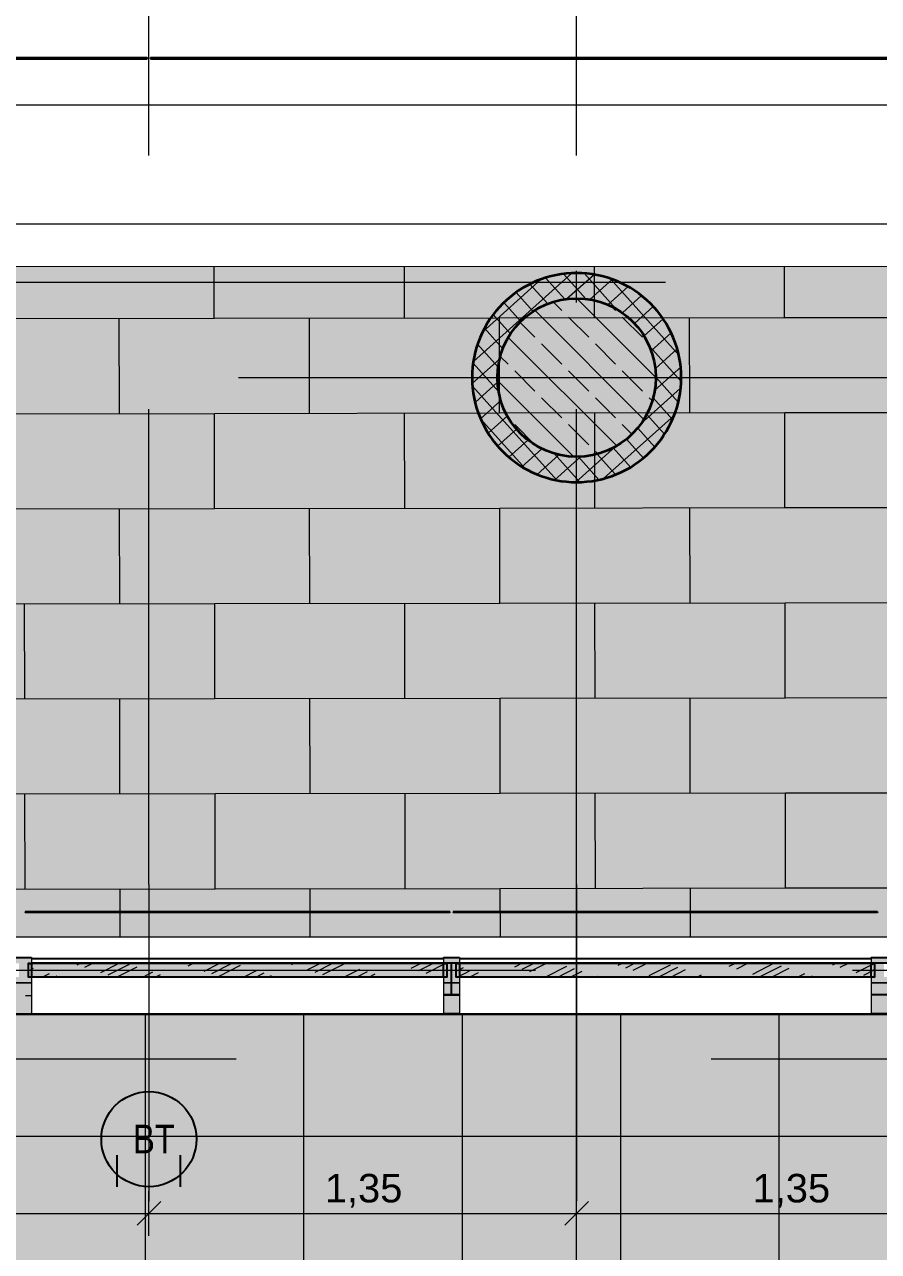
# Model space of a CAD drawing. Header units: metres. Extents: x -22.4 to 53.1, y 133.6 to 157.9.
# Drawn here: x -14.174 to -11.479, y 149.632 to 153.504 of the extents above; entities that cross this region are included whole.
import ezdxf

# ---------------------------------------------------------------- set-up
doc = ezdxf.new("R2010")
doc.units = ezdxf.units.M
doc.header["$MEASUREMENT"] = 0
for name, pattern in [('Achse', [0.0023, 0.0015, -0.0008]), ('Punktlinie', [0.0035, 0, -0.0035]), ('Strichlinie', [0.004, 0.003, -0.001]), ('Strichlinie-über-Schnitt', [0.0023, 0.0008, -0.0015]), ('Strichpunktlinie', [0.006703, 0.003528, -0.001764, 0, -0.001411]), ('Wipeout_Contour', [1, 0, -1])]:
    doc.linetypes.add(name, pattern=pattern)
for name, color, linetype in [('00  Raster', 7, 'Continuous'), ('00  Raster Ausbau', 7, 'Continuous'), ('10  Dächer', 7, 'Continuous'), ('10  Fassade', 7, 'Continuous'), ('10  Fassade_Deckschraffur', 7, 'Continuous'), ('10  Fassade_Schnittschraffur', 7, 'Continuous'), ('10  Stützen', 7, 'Continuous'), ('10  Stützen_Schnittschraffur', 7, 'Continuous'), ('10  Treppen + Rampen', 7, 'Continuous'), ('10  Wand Massiv', 7, 'Continuous'), ('10  Wand Massiv_Deckschraffur', 7, 'Continuous'), ('20  Dach Aufbauten', 7, 'Continuous'), ('20  Dach Aufbauten_Deckschraffur', 7, 'Continuous'), ('20  TGA - Revi+BT', 7, 'Continuous'), ('40 Bemaßung 1_ 50 Bodenspiegel', 7, 'Continuous'), ('50  NUF - Raumstempel', 7, 'Continuous'), ('Neubau_20  Boden Aufbauten', 7, 'Continuous'), ('Neubau_20  Boden Aufbauten_Deckschraffur', 7, 'Continuous'), ('Neubau_20  TGA - Revi+BT', 7, 'Continuous')]:
    doc.layers.add(name, color=color, linetype=linetype)
doc.styles.add('ERSTELLTER_STIL_1', font='')
doc.styles.add('ERSTELLTER_STIL_2', font='')
doc.styles.get('ERSTELLTER_STIL_1').set_extended_font_data('Arial')
doc.styles.get('ERSTELLTER_STIL_2').set_extended_font_data('Arial Narrow')

# ---------------------------------------------------------------- blocks, each defined once
blk = doc.blocks.new('*X5', base_point=(-23.4289, 120.7796))
at = {"layer": '20  Dach Aufbauten_Deckschraffur', "color": 9, "linetype": 'Continuous', "lineweight": 18, "ltscale": 1000}
for p, q in [((-13.5751, 152.577), (-13.5753, 152.7399)), ((-12.9751, 152.5778), (-12.9753, 152.7399)), ((-12.3751, 152.5787), (-12.3753, 152.7399)), ((-11.7751, 152.5795), (-11.7753, 152.7399)), ((-11.7751, 152.5795), (-10.8751, 152.5808)), ((-11.7751, 152.5795), (-10.8751, 152.5808)), ((-14.4751, 152.5757), (-13.5751, 152.577)), ((-13.8747, 152.2765), (-13.8751, 152.5765)), ((-13.5751, 152.577), (-12.6751, 152.5782)), ((-13.5751, 152.577), (-12.6751, 152.5782)), ((-13.2747, 152.2774), (-13.2751, 152.5774)), ((-12.6751, 152.5782), (-11.7751, 152.5795)), ((-12.6747, 152.2782), (-12.6751, 152.5782)), ((-12.0747, 152.2791), (-12.0751, 152.5791)), ((-14.4747, 152.2757), (-13.5747, 152.277)), ((-14.4747, 152.2757), (-13.5747, 152.277)), ((-13.5747, 152.277), (-12.6747, 152.2782)), ((-13.5742, 151.977), (-13.5747, 152.277)), ((-12.9742, 151.9778), (-12.9747, 152.2778)), ((-12.6747, 152.2782), (-11.7747, 152.2795)), ((-12.6747, 152.2782), (-11.7747, 152.2795)), ((-12.3742, 151.9787), (-12.3747, 152.2787)), ((-11.7747, 152.2795), (-10.8747, 152.2808)), ((-11.7742, 151.9795), (-11.7747, 152.2795)), ((-14.4742, 151.9757), (-13.5742, 151.977)), ((-13.8738, 151.6765), (-13.8742, 151.9765)), ((-13.5742, 151.977), (-12.6742, 151.9782)), ((-13.5742, 151.977), (-12.6742, 151.9782)), ((-13.2738, 151.6774), (-13.2742, 151.9774)), ((-12.6742, 151.9782), (-11.7742, 151.9795)), ((-12.6738, 151.6782), (-12.6742, 151.9782)), ((-12.0738, 151.6791), (-12.0742, 151.9791)), ((-11.7742, 151.9795), (-10.8742, 151.9808)), ((-11.7742, 151.9795), (-10.8742, 151.9808)), ((-14.4738, 151.6757), (-13.5738, 151.677)), ((-14.4738, 151.6757), (-13.5738, 151.677)), ((-14.1734, 151.3761), (-14.1738, 151.6761)), ((-13.5738, 151.677), (-12.6738, 151.6782)), ((-13.5734, 151.377), (-13.5738, 151.677)), ((-12.9734, 151.3778), (-12.9738, 151.6778)), ((-12.6738, 151.6782), (-11.7738, 151.6795)), ((-12.6738, 151.6782), (-11.7738, 151.6795)), ((-12.3734, 151.3787), (-12.3738, 151.6787)), ((-11.7738, 151.6795), (-10.8738, 151.6808)), ((-11.7734, 151.3795), (-11.7738, 151.6795)), ((-11.7734, 151.3795), (-10.8734, 151.3808)), ((-11.7734, 151.3795), (-10.8734, 151.3808)), ((-14.4734, 151.3757), (-13.5734, 151.377)), ((-13.8729, 151.0765), (-13.8734, 151.3765)), ((-13.5734, 151.377), (-12.6734, 151.3782)), ((-13.5734, 151.377), (-12.6734, 151.3782)), ((-13.2729, 151.0774), (-13.2734, 151.3774)), ((-12.6734, 151.3782), (-11.7734, 151.3795)), ((-12.6729, 151.0782), (-12.6734, 151.3782)), ((-12.0729, 151.0791), (-12.0734, 151.3791)), ((-14.4729, 151.0757), (-13.5729, 151.077)), ((-14.4729, 151.0757), (-13.5729, 151.077)), ((-14.1725, 150.7761), (-14.1729, 151.0761)), ((-13.5729, 151.077), (-12.6729, 151.0782)), ((-13.5725, 150.777), (-13.5729, 151.077)), ((-12.9725, 150.7778), (-12.9729, 151.0778)), ((-12.6729, 151.0782), (-11.7729, 151.0795)), ((-12.6729, 151.0782), (-11.7729, 151.0795)), ((-12.3725, 150.7787), (-12.3729, 151.0787)), ((-11.7729, 151.0795), (-10.8729, 151.0808)), ((-11.7725, 150.7795), (-11.7729, 151.0795)), ((-14.4725, 150.7757), (-13.5725, 150.777)), ((-13.8723, 150.625), (-13.8725, 150.7765)), ((-13.5725, 150.777), (-12.6725, 150.7782)), ((-13.5725, 150.777), (-12.6725, 150.7782)), ((-13.2723, 150.625), (-13.2725, 150.7774)), ((-12.6725, 150.7782), (-11.7725, 150.7795)), ((-12.6723, 150.625), (-12.6725, 150.7782)), ((-12.0723, 150.625), (-12.0725, 150.7791)), ((-11.7725, 150.7795), (-10.8725, 150.7808)), ((-11.7725, 150.7795), (-10.8725, 150.7808))]:
    blk.add_line(p, q, dxfattribs=at)
blk = doc.blocks.new('*X39', base_point=(-23.4289, 120.7796))
at = {"layer": '10  Fassade_Schnittschraffur', "color": 98, "linetype": 'Continuous', "lineweight": 13, "ltscale": 1000, "true_color": 0x000100}
for p, q in [((-12.627, 150.5308), (-12.6049, 150.542)), ((-12.6032, 150.523), (-12.5658, 150.542)), ((-12.5794, 150.5153), (-12.5267, 150.542)), ((-12.5291, 150.4988), (-12.4622, 150.5327)), ((-12.3003, 150.5354), (-12.2873, 150.542)), ((-12.2766, 150.5276), (-12.2482, 150.542)), ((-12.2528, 150.5198), (-12.2091, 150.542)), ((-12.2024, 150.5033), (-12.1355, 150.5372)), ((-12.1739, 150.498), (-12.1118, 150.5294)), ((-11.9737, 150.54), (-11.9697, 150.542)), ((-11.9499, 150.5322), (-11.9306, 150.542)), ((-11.9262, 150.5244), (-11.8914, 150.542)), ((-11.8758, 150.5079), (-11.8089, 150.5418)), ((-11.852, 150.5001), (-11.7851, 150.534)), ((-11.6233, 150.5368), (-11.6129, 150.542)), ((-11.5995, 150.529), (-11.5738, 150.542)), ((-11.5491, 150.5125), (-11.4916, 150.5416)), ((-12.8116, 150.5166), (-12.7888, 150.5281)), ((-12.8091, 150.498), (-12.7651, 150.5203)), ((-12.77, 150.498), (-12.7413, 150.5125)), ((-12.4915, 150.498), (-12.4384, 150.5249)), ((-12.4524, 150.498), (-12.4147, 150.5171)), ((-12.3695, 150.498), (-12.3643, 150.5006)), ((-12.1348, 150.498), (-12.088, 150.5217)), ((-12.0518, 150.498), (-12.0376, 150.5052)), ((-11.8171, 150.498), (-11.7614, 150.5262)), ((-11.7342, 150.498), (-11.711, 150.5097)), ((-11.6951, 150.498), (-11.6872, 150.502)), ((-11.5254, 150.5047), (-11.4916, 150.5218)), ((-11.4995, 150.498), (-11.4916, 150.502))]:
    blk.add_line(p, q, dxfattribs=at)
blk = doc.blocks.new('*X40', base_point=(-23.4289, 120.7796))
at = {"layer": '10  Fassade_Schnittschraffur', "color": 98, "linetype": 'Continuous', "lineweight": 13, "ltscale": 1000, "true_color": 0x000100}
for p, q in [((-14.0077, 150.5368), (-13.9975, 150.542)), ((-13.9839, 150.529), (-13.9583, 150.542)), ((-13.9335, 150.5125), (-13.8754, 150.542)), ((-13.9098, 150.5048), (-13.8429, 150.5387)), ((-13.884, 150.498), (-13.8191, 150.5309)), ((-13.681, 150.5414), (-13.6798, 150.542)), ((-13.6573, 150.5336), (-13.6407, 150.542)), ((-13.6069, 150.5171), (-13.5578, 150.542)), ((-13.5831, 150.5093), (-13.5187, 150.542)), ((-13.5594, 150.5015), (-13.4925, 150.5354)), ((-13.3306, 150.5382), (-13.3231, 150.542)), ((-13.2802, 150.5217), (-13.2402, 150.542)), ((-13.2565, 150.5139), (-13.201, 150.542)), ((-13.2327, 150.5061), (-13.1658, 150.54)), ((-12.9536, 150.5262), (-12.9225, 150.542)), ((-12.9298, 150.5185), (-12.8834, 150.542)), ((-12.9061, 150.5107), (-12.8443, 150.542)), ((-14.1616, 150.5183), (-14.1458, 150.5263)), ((-14.1187, 150.498), (-14.0954, 150.5098)), ((-14.0796, 150.498), (-14.0716, 150.502)), ((-13.8011, 150.498), (-13.7687, 150.5144)), ((-13.762, 150.498), (-13.745, 150.5066)), ((-13.7229, 150.498), (-13.7212, 150.4988)), ((-13.4835, 150.498), (-13.4421, 150.5189)), ((-13.4444, 150.498), (-13.4183, 150.5112)), ((-13.4052, 150.498), (-13.3946, 150.5034)), ((-13.1659, 150.498), (-13.1155, 150.5235)), ((-13.1267, 150.498), (-13.0917, 150.5157)), ((-13.0876, 150.498), (-13.0679, 150.508)), ((-12.8482, 150.498), (-12.8416, 150.5014))]:
    blk.add_line(p, q, dxfattribs=at)

msp = doc.modelspace()

# ---------------------------------------------------------------- hatches: boundary and pattern name
at = {"layer": '10  Stützen_Schnittschraffur', "linetype": 'Continuous', "lineweight": 13, "true_color": 0x000100}
h = msp.add_hatch(dxfattribs=at)
h.set_pattern_fill('Dämmung__hart_2_0001', color=98, style=0, pattern_type=2)
h.set_pattern_definition([(41.86749, (-110.10794, 75.264664), (-0.033370506, 0.037234518), []), (131.86749, (-110.10794, 75.264664), (0.037234518, 0.033370506), [])])
h.paths.add_polyline_path([(-12.7616, 152.3899, 0.414214), (-12.4316, 152.0599, 0.414214), (-12.1016, 152.3899, 0.414214), (-12.4316, 152.7199, 0.414214)])
h.paths.add_polyline_path([(-12.6816, 152.3899, -1), (-12.1816, 152.3899, -1)], flags=0)
at = {"layer": '10  Stützen_Schnittschraffur', "linetype": 'Continuous', "lineweight": 0, "true_color": 0xffffff}
msp.add_hatch(color=7, dxfattribs=at).paths.add_polyline_path([(-12.1816, 152.3899, 1), (-12.6816, 152.3899, 1)])
at = {"layer": '10  Stützen_Schnittschraffur', "linetype": 'Continuous', "lineweight": 13, "true_color": 0x000100}
h = msp.add_hatch(dxfattribs=at)
h.set_pattern_fill('Beton__Stahlbeton_0001', color=98, style=0, pattern_type=2)
h.set_pattern_definition([(135, (-12.18157, 152.38991), (0.084853, 0.084853), []), (135, (-12.13914, 152.43233), (0.084853, 0.084853), [0.09, -0.03])])
h.paths.add_polyline_path([(-12.1816, 152.3899, 1), (-12.6816, 152.3899, 1)])
at = {"layer": '20  Dach Aufbauten_Deckschraffur', "linetype": 'Continuous', "lineweight": 18, "true_color": 0xefefef}
msp.add_hatch(color=7, dxfattribs=at).paths.add_polyline_path([(-10.1716, 152.7399), (-18.7716, 152.74), (-18.7716, 150.61), (-18.2766, 150.61), (-16.9316, 150.61), (-16.9316, 150.625), (-10.1716, 150.625)])
at = {"layer": 'Neubau_20  Boden Aufbauten_Deckschraffur', "linetype": 'Continuous', "lineweight": 0, "true_color": 0xffffff}
msp.add_hatch(color=7, dxfattribs=at).paths.add_polyline_path([(-10.4166, 150.382), (-18.9066, 150.382), (-18.9066, 145.78), (-18.9066, 137.9199), (-12.5191, 137.9199), (-12.4315, 137.9199), (-12.4315, 143.6799), (-12.4941, 143.6799), (-12.4941, 145.73), (-12.3691, 145.73), (-9.8816, 145.7299), (-9.8816, 150.225), (-10.4166, 150.225)])
at = {"layer": 'Neubau_20  Boden Aufbauten_Deckschraffur', "linetype": 'Continuous', "lineweight": 18}
h = msp.add_hatch(dxfattribs=at)
h.set_pattern_fill('Verband__Quadrat__50x50__4D', color=6, style=0, pattern_type=2)
h.set_pattern_definition([(0, (-7.29265, 148.9955), (0, 0.5), []), (90, (-7.29265, 148.9955), (-0.5, 0), [])])
h.paths.add_polyline_path([(-10.4166, 150.382), (-18.9066, 150.382), (-18.9066, 145.78), (-18.9066, 137.9199), (-12.5191, 137.9199), (-12.4315, 137.9199), (-12.4315, 143.6799), (-12.4941, 143.6799), (-12.4941, 145.73), (-12.3691, 145.73), (-9.8816, 145.7299), (-9.8816, 150.225), (-10.4166, 150.225)])

# ---------------------------------------------------------------- linework, layer by layer
at = {"layer": '00  Raster', "color": 7, "linetype": 'Strichpunktlinie', "lineweight": 13, "ltscale": 1000}
msp.add_line((-20.302, 152.3899), (33.1556, 152.3899), dxfattribs=at)
at = {"layer": '10  Fassade', "color": 7, "linetype": 'Strichlinie', "lineweight": 25, "ltscale": 1000, "flags": 128}
for points in [[(-12.8316, 150.7045), (-14.1716, 150.7045)], [(-14.1716, 150.7045), (-14.1716, 150.7015)], [(-12.8316, 150.7015), (-14.1716, 150.7015)], [(-12.8316, 150.7045), (-12.8316, 150.7015)], [(-11.4816, 150.7045), (-12.8216, 150.7045)], [(-12.8216, 150.7045), (-12.8216, 150.7015)], [(-11.4816, 150.7015), (-12.8216, 150.7015)], [(-11.4816, 150.7045), (-11.4816, 150.7015)], [(-10.2766, 150.542), (-10.4766, 150.542), (-11.4766, 150.542), (-12.8266, 150.542), (-14.1766, 150.542), (-15.5266, 150.542), (-16.8766, 150.542), (-18.2266, 150.542), (-18.6766, 150.542), (-18.9216, 150.542)], [(-14.2016, 150.56), (-14.1516, 150.56)], [(-14.1516, 150.56), (-14.1516, 150.557)], [(-14.1516, 150.557), (-12.8516, 150.557)], [(-12.8516, 150.56), (-12.8016, 150.56)], [(-12.8516, 150.557), (-12.8516, 150.56)], [(-12.8016, 150.56), (-12.8016, 150.557)], [(-12.8016, 150.557), (-11.5016, 150.557)], [(-11.5016, 150.56), (-11.4516, 150.56)], [(-11.5016, 150.557), (-11.5016, 150.56)]]:
    msp.add_lwpolyline(points, dxfattribs=at)
at = {"layer": '10  Stützen', "color": 7, "linetype": 'Continuous', "lineweight": 35, "ltscale": 1000, "flags": 128}
for points in [[(-12.7616, 152.3899, 0.414214), (-12.4316, 152.0599, 0.414214), (-12.1016, 152.3899, 0.414214), (-12.4316, 152.7199, 0.414214)], [(-12.6816, 152.3899, -1), (-12.1816, 152.3899, -1)]]:
    msp.add_lwpolyline(points, format="xyb", close=True, dxfattribs=at)
at = {"layer": '10  Wand Massiv', "color": 7, "linetype": 'Strichlinie-über-Schnitt', "lineweight": 18, "ltscale": 1000, "flags": 128}
msp.add_lwpolyline([(-18.9066, 150.24), (-10.4016, 150.24)], dxfattribs=at)
at = {"layer": '20  Dach Aufbauten', "color": 7, "linetype": 'Continuous', "lineweight": 13, "ltscale": 1000, "flags": 128}
msp.add_lwpolyline([(-10.1716, 152.7399), (-18.7716, 152.74), (-18.7716, 150.61), (-18.2766, 150.61), (-16.9316, 150.61), (-16.9316, 150.625), (-10.1716, 150.625)], close=True, dxfattribs=at)
at = {"layer": '40 Bemaßung 1_ 50 Bodenspiegel', "color": 7, "linetype": 'Continuous', "lineweight": 13, "ltscale": 1000}
for p, q in [((-13.7816, 149.682), (-13.7816, 149.8227)), ((-12.4316, 149.682), (-12.4316, 149.8227)), ((-13.7441, 149.7899), (-13.8191, 149.7149)), ((-12.3941, 149.7899), (-12.4691, 149.7149)), ((-16.4816, 149.7524), (-13.7816, 149.7524)), ((-13.7816, 149.7524), (-12.4316, 149.7524)), ((-12.4316, 149.7524), (-11.0816, 149.7524))]:
    msp.add_line(p, q, dxfattribs=at)
at = {"layer": 'Neubau_20  Boden Aufbauten', "color": 7, "linetype": 'Continuous', "lineweight": 13, "ltscale": 1000, "flags": 128}
msp.add_lwpolyline([(-10.4166, 150.382), (-18.9066, 150.382), (-18.9066, 145.78), (-18.9066, 137.9199), (-12.5191, 137.9199), (-12.4315, 137.9199), (-12.4315, 143.6799), (-12.4941, 143.6799), (-12.4941, 145.73), (-12.3691, 145.73), (-9.8816, 145.7299), (-9.8816, 150.225), (-10.4166, 150.225)], close=True, dxfattribs=at)
at = {"layer": 'Neubau_20  TGA - Revi+BT', "color": 1, "linetype": 'Continuous', "lineweight": 25, "ltscale": 1000}
for p, q in [((-13.8816, 149.8367), (-13.8816, 149.9367)), ((-13.6816, 149.8367), (-13.6816, 149.9367))]:
    msp.add_line(p, q, dxfattribs=at)
msp.add_circle((-13.7816, 149.9867), 0.15, dxfattribs=at)

# ---------------------------------------------------------------- block references
at = {"layer": '10  Treppen + Rampen', "color": 7, "linetype": 'Continuous', "lineweight": 13, "ltscale": 1000}
msp.add_blockref('*X5', (-23.4289, 120.7796), dxfattribs=at)

# ---------------------------------------------------------------- texts
at = {"layer": '20  TGA - Revi+BT', "color": 1, "linetype": 'Continuous', "lineweight": 25, "insert": (-13.6997, 149.9872), "char_height": 0.09, "attachment_point": 6, "rotation": 359.9998, "style": 'ERSTELLTER_STIL_2'}
msp.add_mtext('\\A1;{\\pqr;\\fArial Narrow|b0|i0|c0|p38;BT }', dxfattribs=at)
at = {"layer": '40 Bemaßung 1_ 50 Bodenspiegel', "color": 7, "linetype": 'Continuous', "lineweight": 13, "char_height": 0.09, "width": 0.239452, "attachment_point": 7, "style": 'ERSTELLTER_STIL_1'}
for insert in [(-13.2263, 149.7704), (-11.8763, 149.7704)]:
    msp.add_mtext('\\A1;{\\pql;\\fArial|b0|i0|c0|p38;1,35}', dxfattribs=dict(at, insert=insert))

# ---------------------------------------------------------------- wipeouts: each hides what was drawn before it
at = {"color": 254, "linetype": 'Wipeout_Contour', "lineweight": 0, "ltscale": 616.59784}
msp.add_wipeout([(-13.7866, 153.3959), (-13.7866, 153.3999), (-16.4766, 153.3999), (-16.4766, 153.3959)], dxfattribs=at).dxf.layer = '10  Fassade_Deckschraffur'
at = {"color": 254, "linetype": 'Wipeout_Contour', "lineweight": 0, "ltscale": 615.612055}
msp.add_wipeout([(-10.1716, 153.2499), (-18.9216, 153.2499), (-18.9216, 153.0499), (-10.1716, 153.0499)], dxfattribs=at).dxf.layer = '10  Wand Massiv_Deckschraffur'
at = {"color": 254, "linetype": 'Wipeout_Contour', "lineweight": 0, "ltscale": 604.979314}
msp.add_wipeout([(-10.4666, 150.48), (-18.7516, 150.48), (-18.7516, 150.478), (-10.4666, 150.478)], dxfattribs=at).dxf.layer = '10  Wand Massiv_Deckschraffur'

# ---------------------------------------------------------------- next in the draw order: linework, layer by layer
at = {"layer": '10  Wand Massiv', "color": 7, "linetype": 'Continuous', "lineweight": 18, "ltscale": 1000, "flags": 128}
msp.add_lwpolyline([(-10.1716, 153.2499), (-18.9216, 153.2499)], dxfattribs=at)

# ---------------------------------------------------------------- next in the draw order: wipeouts: each hides what was drawn before it
at = {"color": 254, "linetype": 'Wipeout_Contour', "lineweight": 0, "ltscale": 615.631292}
msp.add_wipeout([(-11.0866, 153.3959), (-11.0866, 153.3999), (-13.7766, 153.3999), (-13.7766, 153.3959)], dxfattribs=at).dxf.layer = '10  Fassade_Deckschraffur'
at = {"color": 254, "linetype": 'Wipeout_Contour', "lineweight": 0, "ltscale": 604.589301}
msp.add_wipeout([(-18.7516, 150.38), (-10.4666, 150.38), (-10.4666, 150.382), (-18.7516, 150.382)], dxfattribs=at).dxf.layer = '10  Wand Massiv_Deckschraffur'

# ---------------------------------------------------------------- next in the draw order: linework, layer by layer
at = {"layer": '10  Fassade', "color": 7, "linetype": 'Continuous', "lineweight": 25, "ltscale": 1000, "flags": 128}
for points in [[(-16.4766, 153.3999), (-13.7866, 153.3999)], [(-16.4766, 153.3959), (-13.7866, 153.3959)], [(-13.7866, 153.3999), (-13.7866, 153.3959)], [(-13.7766, 153.3999), (-11.0866, 153.3999)], [(-13.7766, 153.3999), (-13.7766, 153.3959)], [(-13.7766, 153.3959), (-11.0866, 153.3959)]]:
    msp.add_lwpolyline(points, dxfattribs=at)

# ---------------------------------------------------------------- next in the draw order: wipeouts: each hides what was drawn before it
at = {"color": 254, "linetype": 'Wipeout_Contour', "lineweight": 0, "ltscale": 604.625127}
msp.add_wipeout([(-18.7516, 150.382), (-10.4666, 150.382), (-10.4666, 150.398), (-18.7516, 150.398)], dxfattribs=at).dxf.layer = '10  Wand Massiv_Deckschraffur'

# ---------------------------------------------------------------- next in the draw order: wipeouts: each hides what was drawn before it
at = {"color": 254, "linetype": 'Wipeout_Contour', "lineweight": 0, "ltscale": 604.816195}
msp.add_wipeout([(-10.4666, 150.478), (-18.7516, 150.478), (-18.7516, 150.398), (-10.4666, 150.398)], dxfattribs=at).dxf.layer = '10  Wand Massiv_Deckschraffur'

# ---------------------------------------------------------------- next in the draw order: linework, layer by layer
at = {"layer": '10  Dächer', "color": 255, "linetype": 'Punktlinie', "lineweight": 18, "ltscale": 1000, "flags": 128}
msp.add_lwpolyline([(-18.9216, 152.8899), (-18.9216, 150.44), (-9.9716, 150.44), (-9.9716, 152.8899)], close=True, dxfattribs=at)
at = {"layer": '10  Fassade', "color": 7, "linetype": 'Strichlinie', "lineweight": 25, "ltscale": 1000, "flags": 128}
for points in [[(-12.8266, 150.442), (-12.8266, 150.542)], [(-10.2766, 150.442), (-10.4766, 150.442), (-11.4766, 150.442), (-12.8266, 150.442), (-14.1766, 150.442), (-15.5266, 150.442), (-16.8766, 150.442), (-18.2266, 150.442), (-18.6766, 150.442), (-18.9216, 150.442)], [(-10.4516, 150.382), (-10.5016, 150.382), (-11.4516, 150.382), (-11.5016, 150.382), (-12.8016, 150.382), (-12.8516, 150.382), (-14.1516, 150.382), (-14.2016, 150.382), (-15.5016, 150.382), (-15.5516, 150.382), (-16.8516, 150.382), (-16.9016, 150.382), (-18.2016, 150.382), (-18.2516, 150.382), (-18.6516, 150.382), (-18.7016, 150.382)]]:
    msp.add_lwpolyline(points, dxfattribs=at)
at = {"layer": '10  Wand Massiv', "color": 7, "linetype": 'Continuous', "lineweight": 18, "ltscale": 1000, "flags": 128}
for points in [[(-10.4666, 150.48), (-18.7516, 150.48)], [(-18.7516, 150.38), (-10.4666, 150.38)]]:
    msp.add_lwpolyline(points, dxfattribs=at)
at = {"layer": '10  Wand Massiv', "color": 7, "linetype": 'Strichlinie-über-Schnitt', "lineweight": 18, "ltscale": 1000, "flags": 128}
msp.add_lwpolyline([(-10.4016, 150.44), (-18.9066, 150.44)], dxfattribs=at)

# ---------------------------------------------------------------- next in the draw order: wipeouts: each hides what was drawn before it
at = {"color": 254, "linetype": 'Wipeout_Contour', "lineweight": 0, "ltscale": 604.18823}
msp.add_wipeout([(-14.1516, 150.498), (-14.1516, 150.382), (-12.8516, 150.382), (-12.8516, 150.498)], dxfattribs=at).dxf.layer = '10  Fassade_Deckschraffur'
at = {"color": 254, "linetype": 'Wipeout_Contour', "lineweight": 0, "ltscale": 603.729426}
msp.add_wipeout([(-12.8016, 150.498), (-12.8016, 150.382), (-11.5016, 150.382), (-11.5016, 150.498)], dxfattribs=at).dxf.layer = '10  Fassade_Deckschraffur'
at = {"color": 254, "linetype": 'Wipeout_Contour', "lineweight": 0, "ltscale": 614.547187}
msp.add_wipeout([(-18.9216, 152.8749), (-10.1716, 152.8749), (-10.1716, 152.8899), (-18.9216, 152.8899)], dxfattribs=at).dxf.layer = '10  Wand Massiv_Deckschraffur'

# ---------------------------------------------------------------- next in the draw order: linework, layer by layer
at = {"layer": '10  Fassade', "color": 7, "linetype": 'Continuous', "lineweight": 18, "ltscale": 1000}
for p, q in [((-14.1516, 150.382), (-14.2016, 150.382)), ((-12.8016, 150.382), (-12.8516, 150.382)), ((-11.4516, 150.382), (-11.5016, 150.382))]:
    msp.add_line(p, q, dxfattribs=at)
at = {"layer": '10  Fassade', "color": 7, "linetype": 'Continuous', "lineweight": 25, "ltscale": 1000, "flags": 128}
for points in [[(-14.1516, 150.382), (-12.8516, 150.382)], [(-12.8016, 150.382), (-11.5016, 150.382)]]:
    msp.add_lwpolyline(points, dxfattribs=at)

# ---------------------------------------------------------------- next in the draw order: wipeouts: each hides what was drawn before it
at = {"color": 254, "linetype": 'Wipeout_Contour', "lineweight": 0, "ltscale": 604.506901}
msp.add_wipeout([(-14.1516, 150.498), (-12.8516, 150.498), (-12.8516, 150.542), (-14.1516, 150.542)], dxfattribs=at).dxf.layer = '10  Fassade_Deckschraffur'
at = {"color": 254, "linetype": 'Wipeout_Contour', "lineweight": 0, "ltscale": 604.048344}
msp.add_wipeout([(-12.8016, 150.498), (-11.5016, 150.498), (-11.5016, 150.542), (-12.8016, 150.542)], dxfattribs=at).dxf.layer = '10  Fassade_Deckschraffur'
at = {"color": 254, "linetype": 'Wipeout_Contour', "lineweight": 0, "ltscale": 614.895558}
msp.add_wipeout([(-10.1716, 153.0499), (-18.9216, 153.0499), (-18.9216, 152.8899), (-10.1716, 152.8899)], dxfattribs=at).dxf.layer = '10  Wand Massiv_Deckschraffur'

# ---------------------------------------------------------------- next in the draw order: linework, layer by layer
at = {"layer": '00  Raster Ausbau', "color": 9, "linetype": 'Achse', "lineweight": 18, "ltscale": 1000}
for p, q in [((-13.7816, 150.7907), (-13.7816, 154.4077)), ((-12.4316, 150.7907), (-12.4316, 154.4077))]:
    msp.add_line(p, q, dxfattribs=at)
at = {"layer": '10  Wand Massiv', "color": 7, "linetype": 'Continuous', "lineweight": 18, "ltscale": 1000, "flags": 128}
msp.add_lwpolyline([(-18.9216, 152.8749), (-10.1716, 152.8749)], dxfattribs=at)

# ---------------------------------------------------------------- next in the draw order: wipeouts: each hides what was drawn before it
at = {"color": 254, "linetype": 'Wipeout_Contour', "lineweight": 0, "ltscale": 604.62441}
msp.add_wipeout([(-12.8516, 150.542), (-12.8516, 150.557), (-14.1516, 150.557), (-14.1516, 150.542)], dxfattribs=at).dxf.layer = '10  Fassade_Deckschraffur'
at = {"color": 254, "linetype": 'Wipeout_Contour', "lineweight": 0, "ltscale": 604.165944}
msp.add_wipeout([(-11.5016, 150.542), (-11.5016, 150.557), (-12.8016, 150.557), (-12.8016, 150.542)], dxfattribs=at).dxf.layer = '10  Fassade_Deckschraffur'

# ---------------------------------------------------------------- next in the draw order: linework, layer by layer
at = {"layer": '00  Raster', "color": 5, "linetype": 'Strichpunktlinie', "lineweight": 13, "ltscale": 1000}
msp.add_line((-12.4316, 133.7291), (-12.4316, 155.8899), dxfattribs=at)
at = {"layer": '00  Raster Ausbau', "color": 9, "linetype": 'Achse', "lineweight": 18, "ltscale": 1000}
for p, q in [((-13.7816, 150.7907), (-13.7816, 149.7907)), ((-12.4316, 150.7907), (-12.4316, 149.7907))]:
    msp.add_line(p, q, dxfattribs=at)

# ---------------------------------------------------------------- next in the draw order: wipeouts: each hides what was drawn before it
at = {"color": 254, "linetype": 'Wipeout_Contour', "lineweight": 0, "ltscale": 604.736315}
msp.add_wipeout([(-14.1616, 150.54), (-14.1616, 150.498), (-14.1516, 150.498), (-14.1516, 150.54)], dxfattribs=at).dxf.layer = '10  Fassade_Deckschraffur'
at = {"color": 254, "linetype": 'Wipeout_Contour', "lineweight": 0, "ltscale": 604.26817}
msp.add_wipeout([(-12.8516, 150.54), (-12.8516, 150.498), (-12.8416, 150.498), (-12.8416, 150.54)], dxfattribs=at).dxf.layer = '10  Fassade_Deckschraffur'
at = {"color": 254, "linetype": 'Wipeout_Contour', "lineweight": 0, "ltscale": 604.254585}
msp.add_wipeout([(-12.8116, 150.54), (-12.8116, 150.498), (-12.8016, 150.498), (-12.8016, 150.54)], dxfattribs=at).dxf.layer = '10  Fassade_Deckschraffur'
at = {"color": 254, "linetype": 'Wipeout_Contour', "lineweight": 0, "ltscale": 603.832929}
msp.add_wipeout([(-11.5016, 150.54), (-11.5016, 150.498), (-11.4916, 150.498), (-11.4916, 150.54)], dxfattribs=at).dxf.layer = '10  Fassade_Deckschraffur'

# ---------------------------------------------------------------- next in the draw order: linework, layer by layer
at = {"layer": '10  Fassade', "color": 7, "linetype": 'Continuous', "lineweight": 18, "ltscale": 1000}
for p, q in [((-14.1516, 150.498), (-14.1616, 150.498)), ((-14.1516, 150.498), (-14.1516, 150.382)), ((-12.8416, 150.498), (-12.8516, 150.498)), ((-12.8516, 150.498), (-12.8516, 150.382)), ((-12.8016, 150.498), (-12.8116, 150.498)), ((-12.8016, 150.498), (-12.8016, 150.382)), ((-11.4916, 150.498), (-11.5016, 150.498)), ((-11.5016, 150.498), (-11.5016, 150.382))]:
    msp.add_line(p, q, dxfattribs=at)
at = {"layer": '10  Fassade', "color": 7, "linetype": 'Continuous', "lineweight": 25, "ltscale": 1000, "flags": 128}
for points in [[(-12.8516, 150.498), (-14.1516, 150.498)], [(-11.5016, 150.498), (-12.8016, 150.498)]]:
    msp.add_lwpolyline(points, dxfattribs=at)

# ---------------------------------------------------------------- next in the draw order: wipeouts: each hides what was drawn before it
at = {"color": 254, "linetype": 'Wipeout_Contour', "lineweight": 0, "ltscale": 604.823903}
msp.add_wipeout([(-14.1616, 150.542), (-14.1616, 150.54), (-14.1516, 150.54), (-14.1516, 150.542)], dxfattribs=at).dxf.layer = '10  Fassade_Deckschraffur'
at = {"color": 254, "linetype": 'Wipeout_Contour', "lineweight": 0, "ltscale": 604.355829}
msp.add_wipeout([(-12.8516, 150.542), (-12.8516, 150.54), (-12.8416, 150.54), (-12.8416, 150.542)], dxfattribs=at).dxf.layer = '10  Fassade_Deckschraffur'
at = {"color": 254, "linetype": 'Wipeout_Contour', "lineweight": 0, "ltscale": 604.342246}
msp.add_wipeout([(-12.8116, 150.542), (-12.8116, 150.54), (-12.8016, 150.54), (-12.8016, 150.542)], dxfattribs=at).dxf.layer = '10  Fassade_Deckschraffur'
at = {"color": 254, "linetype": 'Wipeout_Contour', "lineweight": 0, "ltscale": 603.920654}
msp.add_wipeout([(-11.5016, 150.542), (-11.5016, 150.54), (-11.4916, 150.54), (-11.4916, 150.542)], dxfattribs=at).dxf.layer = '10  Fassade_Deckschraffur'

# ---------------------------------------------------------------- next in the draw order: hatches: boundary and pattern name
at = {"layer": '10  Fassade_Schnittschraffur', "linetype": 'Continuous', "lineweight": 18}
for points in [[(-14.1916, 150.498), (-14.2016, 150.498), (-14.2016, 150.382), (-14.1516, 150.382), (-14.1516, 150.498), (-14.1616, 150.498), (-14.1616, 150.542), (-14.1516, 150.542), (-14.1516, 150.56), (-14.2016, 150.56), (-14.2016, 150.542), (-14.1916, 150.542)], [(-12.8416, 150.498), (-12.8516, 150.498), (-12.8516, 150.382), (-12.8016, 150.382), (-12.8016, 150.498), (-12.8116, 150.498), (-12.8116, 150.542), (-12.8016, 150.542), (-12.8016, 150.56), (-12.8516, 150.56), (-12.8516, 150.542), (-12.8416, 150.542)], [(-11.4916, 150.498), (-11.5016, 150.498), (-11.5016, 150.382), (-11.4516, 150.382), (-11.4516, 150.498), (-11.4616, 150.498), (-11.4616, 150.542), (-11.4516, 150.542), (-11.4516, 150.56), (-11.5016, 150.56), (-11.5016, 150.542), (-11.4916, 150.542)]]:
    msp.add_hatch(color=8, dxfattribs=at).paths.add_polyline_path(points)
at = {"layer": '10  Fassade_Schnittschraffur', "linetype": 'Continuous', "lineweight": 0, "true_color": 0xffffff}
for points in [[(-12.8416, 150.542), (-14.1616, 150.542), (-14.1616, 150.498), (-12.8416, 150.498)], [(-11.4916, 150.542), (-12.8116, 150.542), (-12.8116, 150.498), (-11.4916, 150.498)]]:
    msp.add_hatch(color=7, dxfattribs=at).paths.add_polyline_path(points)

# ---------------------------------------------------------------- next in the draw order: linework, layer by layer
at = {"layer": '10  Fassade', "color": 7, "linetype": 'Continuous', "lineweight": 18, "ltscale": 1000}
for p, q in [((-14.1516, 150.56), (-14.2016, 150.56)), ((-14.1516, 150.542), (-14.1616, 150.542)), ((-14.1616, 150.542), (-14.1616, 150.498)), ((-14.1516, 150.56), (-14.1516, 150.542)), ((-12.8016, 150.56), (-12.8516, 150.56)), ((-12.8516, 150.56), (-12.8516, 150.542)), ((-12.8416, 150.542), (-12.8516, 150.542)), ((-12.8416, 150.542), (-12.8416, 150.498)), ((-12.8016, 150.542), (-12.8116, 150.542)), ((-12.8116, 150.542), (-12.8116, 150.498)), ((-12.8016, 150.56), (-12.8016, 150.542)), ((-11.5016, 150.56), (-11.5016, 150.542)), ((-11.4516, 150.56), (-11.5016, 150.56)), ((-11.4916, 150.542), (-11.5016, 150.542)), ((-11.4916, 150.542), (-11.4916, 150.498))]:
    msp.add_line(p, q, dxfattribs=at)
at = {"layer": '10  Fassade', "color": 7, "linetype": 'Continuous', "lineweight": 25, "ltscale": 1000, "flags": 128}
for points in [[(-12.8416, 150.542), (-12.8416, 150.498), (-14.1616, 150.498), (-14.1616, 150.542)], [(-11.4916, 150.542), (-11.4916, 150.498), (-12.8116, 150.498), (-12.8116, 150.542)]]:
    msp.add_lwpolyline(points, close=True, dxfattribs=at)
for points in [[(-14.1516, 150.557), (-12.8516, 150.557)], [(-14.1516, 150.542), (-14.1516, 150.498)], [(-12.8516, 150.542), (-14.1516, 150.542)], [(-12.8516, 150.498), (-12.8516, 150.542)], [(-12.8016, 150.557), (-11.5016, 150.557)], [(-12.8016, 150.542), (-12.8016, 150.498)], [(-11.5016, 150.542), (-12.8016, 150.542)], [(-11.5016, 150.498), (-11.5016, 150.542)]]:
    msp.add_lwpolyline(points, dxfattribs=at)
at = {"layer": '50  NUF - Raumstempel', "color": 7, "linetype": 'Punktlinie', "lineweight": 13, "ltscale": 1000, "flags": 128}
msp.add_lwpolyline([(-18.9066, 137.869), (-18.9066, 150.382), (-9.7966, 150.382), (-9.7966, 152.8749), (3.7184, 152.8749), (3.7184, 152.6049), (3.5534, 152.6049), (3.5534, 152.1749), (3.7184, 152.1749), (3.7184, 146.3199), (3.5534, 146.3199), (3.5534, 145.8899), (3.7184, 145.8899), (3.7184, 145.7049), (-1.7166, 145.7049), (-1.7166, 141.4699), (-3.0116, 141.4699), (-3.0116, 138.1049), (-5.6066, 138.1049), (-5.6066, 137.869)], close=True, dxfattribs=at)
at = {"layer": '50  NUF - Raumstempel', "color": 7, "linetype": 'Strichlinie', "lineweight": 13, "ltscale": 1000, "flags": 128}
msp.add_lwpolyline([(-10.3216, 150.52), (-10.3216, 152.6899), (-18.7716, 152.6899), (-18.7716, 150.52)], close=True, dxfattribs=at)

# ---------------------------------------------------------------- next in the draw order: block references
at = {"layer": '10  Treppen + Rampen', "color": 7, "linetype": 'Continuous', "lineweight": 13, "ltscale": 1000}
for name in ['*X40', '*X39']:
    msp.add_blockref(name, (-23.4289, 120.7796), dxfattribs=at)

doc.saveas('drawing.dxf')
